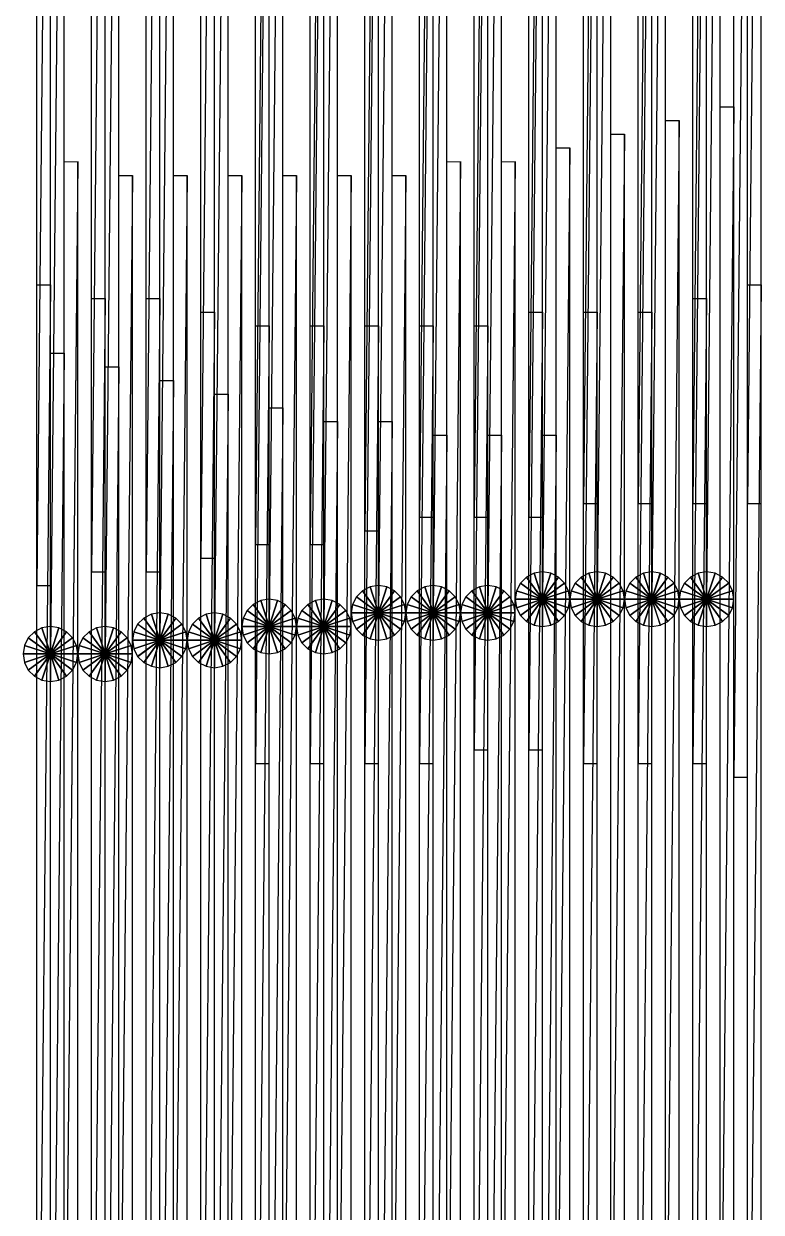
# Model space of a CAD drawing. Header units: metres. Extents: x -172 to 779, y -182 to 937.
# Drawn here: x 149 to 203, y 729.2 to 816.1 of the extents above; entities that cross this region are included whole.
import ezdxf

# ---------------------------------------------------------------- set-up
doc = ezdxf.new("R2010")
doc.units = ezdxf.units.M

msp = doc.modelspace()

# ---------------------------------------------------------------- linework, layer by layer
for points in [[(190, 781), (191, 781), (191, 882), (191.0001, 882.0001, 0.0001)], [(191, 882), (190, 781), (190, 882), (190.0001, 882.0001, 0.0001)], [(194, 781), (195, 781), (195, 882), (195.0001, 882.0001, 0.0001)], [(195, 882), (194, 781), (194, 882), (194.0001, 882.0001, 0.0001)], [(198, 781), (199, 781), (199, 882), (199.0001, 882.0001, 0.0001)], [(199, 882), (198, 781), (198, 882), (198.0001, 882.0001, 0.0001)], [(202, 781), (203, 781), (203, 882), (203.0001, 882.0001, 0.0001)], [(203, 882), (202, 781), (202, 882), (202.0001, 882.0001, 0.0001)], [(178, 780), (179, 780), (179, 881), (179.0001, 881.0001, 0.0001)], [(179, 881), (178, 780), (178, 881), (178.0001, 881.0001, 0.0001)], [(182, 780), (183, 780), (183, 881), (183.0001, 881.0001, 0.0001)], [(183, 881), (182, 780), (182, 881), (182.0001, 881.0001, 0.0001)], [(186, 780), (187, 780), (187, 881), (187.0001, 881.0001, 0.0001)], [(187, 881), (186, 780), (186, 881), (186.0001, 881.0001, 0.0001)], [(174, 779), (175, 779), (175, 880), (175.0001, 880.0001, 0.0001)], [(175, 880), (174, 779), (174, 880), (174.0001, 880.0001, 0.0001)], [(166, 778), (167, 778), (167, 879), (167.0001, 879.0001, 0.0001)], [(167, 879), (166, 778), (166, 879), (166.0001, 879.0001, 0.0001)], [(170, 778), (171, 778), (171, 879), (171.0001, 879.0001, 0.0001)], [(171, 879), (170, 778), (170, 879), (170.0001, 879.0001, 0.0001)], [(162, 777), (163, 777), (163, 878), (163.0001, 878.0001, 0.0001)], [(163, 878), (162, 777), (162, 878), (162.0001, 878.0001, 0.0001)], [(154, 776), (155, 776), (155, 877), (155.0001, 877.0001, 0.0001)], [(155, 877), (154, 776), (154, 877), (154.0001, 877.0001, 0.0001)], [(158, 776), (159, 776), (159, 877), (159.0001, 877.0001, 0.0001)], [(159, 877), (158, 776), (158, 877), (158.0001, 877.0001, 0.0001)], [(150, 775), (151, 775), (151, 876), (151.0001, 876.0001, 0.0001)], [(151, 876), (150, 775), (150, 876), (150.0001, 876.0001, 0.0001)], [(187, 774), (188, 774), (188, 875), (188.0001, 875.0001, 0.0001)], [(188, 875), (187, 774), (187, 875), (187.0001, 875.0001, 0.0001)], [(191, 774), (192, 774), (192, 875), (192.0001, 875.0001, 0.0001)], [(192, 875), (191, 774), (191, 875), (191.0001, 875.0001, 0.0001)], [(195, 774), (196, 774), (196, 875), (196.0001, 875.0001, 0.0001)], [(196, 875), (195, 774), (195, 875), (195.0001, 875.0001, 0.0001)], [(199, 774), (200, 774), (200, 875), (200.0001, 875.0001, 0.0001)], [(200, 875), (199, 774), (199, 875), (199.0001, 875.0001, 0.0001)], [(175, 773), (176, 773), (176, 874), (176.0001, 874.0001, 0.0001)], [(176, 874), (175, 773), (175, 874), (175.0001, 874.0001, 0.0001)], [(179, 773), (180, 773), (180, 874), (180.0001, 874.0001, 0.0001)], [(180, 874), (179, 773), (179, 874), (179.0001, 874.0001, 0.0001)], [(183, 773), (184, 773), (184, 874), (184.0001, 874.0001, 0.0001)], [(184, 874), (183, 773), (183, 874), (183.0001, 874.0001, 0.0001)], [(167, 772), (168, 772), (168, 873), (168.0001, 873.0001, 0.0001)], [(168, 873), (167, 772), (167, 873), (167.0001, 873.0001, 0.0001)], [(171, 772), (172, 772), (172, 873), (172.0001, 873.0001, 0.0001)], [(172, 873), (171, 772), (171, 873), (171.0001, 873.0001, 0.0001)], [(159, 771), (160, 771), (160, 872), (160.0001, 872.0001, 0.0001)], [(160, 872), (159, 771), (159, 872), (159.0001, 872.0001, 0.0001)], [(163, 771), (164, 771), (164, 872), (164.0001, 872.0001, 0.0001)], [(164, 872), (163, 771), (163, 872), (163.0001, 872.0001, 0.0001)], [(151, 770), (152, 770), (152, 871), (152.0001, 871.0001, 0.0001)], [(152, 871), (151, 770), (151, 871), (151.0001, 871.0001, 0.0001)], [(155, 770), (156, 770), (156, 871), (156.0001, 871.0001, 0.0001)], [(156, 871), (155, 770), (155, 871), (155.0001, 871.0001, 0.0001)], [(182, 763), (183, 763), (183, 864), (183.0001, 864.0001, 0.0001)], [(183, 864), (182, 763), (182, 864), (182.0001, 864.0001, 0.0001)], [(186, 763), (187, 763), (187, 864), (187.0001, 864.0001, 0.0001)], [(187, 864), (186, 763), (186, 864), (186.0001, 864.0001, 0.0001)], [(166, 762), (167, 762), (167, 863), (167.0001, 863.0001, 0.0001)], [(167, 863), (166, 762), (166, 863), (166.0001, 863.0001, 0.0001)], [(170, 762), (171, 762), (171, 863), (171.0001, 863.0001, 0.0001)], [(171, 863), (170, 762), (170, 863), (170.0001, 863.0001, 0.0001)], [(174, 762), (175, 762), (175, 863), (175.0001, 863.0001, 0.0001)], [(175, 863), (174, 762), (174, 863), (174.0001, 863.0001, 0.0001)], [(178, 762), (179, 762), (179, 863), (179.0001, 863.0001, 0.0001)], [(179, 863), (178, 762), (178, 863), (178.0001, 863.0001, 0.0001)], [(190, 762), (191, 762), (191, 863), (191.0001, 863.0001, 0.0001)], [(191, 863), (190, 762), (190, 863), (190.0001, 863.0001, 0.0001)], [(194, 762), (195, 762), (195, 863), (195.0001, 863.0001, 0.0001)], [(195, 863), (194, 762), (194, 863), (194.0001, 863.0001, 0.0001)], [(198, 762), (199, 762), (199, 863), (199.0001, 863.0001, 0.0001)], [(199, 863), (198, 762), (198, 863), (198.0001, 863.0001, 0.0001)], [(201, 761), (202, 761), (202, 862), (202.0001, 862.0001, 0.0001)], [(202, 862), (201, 761), (201, 862), (201.0001, 862.0001, 0.0001)], [(200, 709), (201, 709), (201, 810), (201.0001, 810.0001, 0.0001)], [(201, 810), (200, 709), (200, 810), (200.0001, 810.0001, 0.0001)], [(196, 708), (197, 708), (197, 809), (197.0001, 809.0001, 0.0001)], [(197, 809), (196, 708), (196, 809), (196.0001, 809.0001, 0.0001)], [(192, 707), (193, 707), (193, 808), (193.0001, 808.0001, 0.0001)], [(193, 808), (192, 707), (192, 808), (192.0001, 808.0001, 0.0001)], [(188, 706), (189, 706), (189, 807), (189.0001, 807.0001, 0.0001)], [(189, 807), (188, 706), (188, 807), (188.0001, 807.0001, 0.0001)], [(152, 705), (153, 705), (153, 806), (153.0001, 806.0001, 0.0001)], [(153, 806), (152, 705), (152, 806), (152.0001, 806.0001, 0.0001)], [(180, 705), (181, 705), (181, 806), (181.0001, 806.0001, 0.0001)], [(181, 806), (180, 705), (180, 806), (180.0001, 806.0001, 0.0001)], [(184, 705), (185, 705), (185, 806), (185.0001, 806.0001, 0.0001)], [(185, 806), (184, 705), (184, 806), (184.0001, 806.0001, 0.0001)], [(156, 704), (157, 704), (157, 805), (157.0001, 805.0001, 0.0001)], [(157, 805), (156, 704), (156, 805), (156.0001, 805.0001, 0.0001)], [(160, 704), (161, 704), (161, 805), (161.0001, 805.0001, 0.0001)], [(161, 805), (160, 704), (160, 805), (160.0001, 805.0001, 0.0001)], [(164, 704), (165, 704), (165, 805), (165.0001, 805.0001, 0.0001)], [(165, 805), (164, 704), (164, 805), (164.0001, 805.0001, 0.0001)], [(168, 704), (169, 704), (169, 805), (169.0001, 805.0001, 0.0001)], [(169, 805), (168, 704), (168, 805), (168.0001, 805.0001, 0.0001)], [(172, 704), (173, 704), (173, 805), (173.0001, 805.0001, 0.0001)], [(173, 805), (172, 704), (172, 805), (172.0001, 805.0001, 0.0001)], [(176, 704), (177, 704), (177, 805), (177.0001, 805.0001, 0.0001)], [(177, 805), (176, 704), (176, 805), (176.0001, 805.0001, 0.0001)], [(150, 696), (151, 696), (151, 797), (151.0001, 797.0001, 0.0001)], [(151, 797), (150, 696), (150, 797), (150.0001, 797.0001, 0.0001)], [(202, 696), (203, 696), (203, 797), (203.0001, 797.0001, 0.0001)], [(203, 797), (202, 696), (202, 797), (202.0001, 797.0001, 0.0001)], [(154, 695), (155, 695), (155, 796), (155.0001, 796.0001, 0.0001)], [(155, 796), (154, 695), (154, 796), (154.0001, 796.0001, 0.0001)], [(158, 695), (159, 695), (159, 796), (159.0001, 796.0001, 0.0001)], [(159, 796), (158, 695), (158, 796), (158.0001, 796.0001, 0.0001)], [(198, 695), (199, 695), (199, 796), (199.0001, 796.0001, 0.0001)], [(199, 796), (198, 695), (198, 796), (198.0001, 796.0001, 0.0001)], [(162, 694), (163, 694), (163, 795), (163.0001, 795.0001, 0.0001)], [(163, 795), (162, 694), (162, 795), (162.0001, 795.0001, 0.0001)], [(186, 694), (187, 694), (187, 795), (187.0001, 795.0001, 0.0001)], [(187, 795), (186, 694), (186, 795), (186.0001, 795.0001, 0.0001)], [(190, 694), (191, 694), (191, 795), (191.0001, 795.0001, 0.0001)], [(191, 795), (190, 694), (190, 795), (190.0001, 795.0001, 0.0001)], [(194, 694), (195, 694), (195, 795), (195.0001, 795.0001, 0.0001)], [(195, 795), (194, 694), (194, 795), (194.0001, 795.0001, 0.0001)], [(166, 693), (167, 693), (167, 794), (167.0001, 794.0001, 0.0001)], [(167, 794), (166, 693), (166, 794), (166.0001, 794.0001, 0.0001)], [(170, 693), (171, 693), (171, 794), (171.0001, 794.0001, 0.0001)], [(171, 794), (170, 693), (170, 794), (170.0001, 794.0001, 0.0001)], [(174, 693), (175, 693), (175, 794), (175.0001, 794.0001, 0.0001)], [(175, 794), (174, 693), (174, 794), (174.0001, 794.0001, 0.0001)], [(178, 693), (179, 693), (179, 794), (179.0001, 794.0001, 0.0001)], [(179, 794), (178, 693), (178, 794), (178.0001, 794.0001, 0.0001)], [(182, 693), (183, 693), (183, 794), (183.0001, 794.0001, 0.0001)], [(183, 794), (182, 693), (182, 794), (182.0001, 794.0001, 0.0001)], [(151, 691), (152, 691), (152, 792), (152.0001, 792.0001, 0.0001)], [(152, 792), (151, 691), (151, 792), (151.0001, 792.0001, 0.0001)], [(155, 690), (156, 690), (156, 791), (156.0001, 791.0001, 0.0001)], [(156, 791), (155, 690), (155, 791), (155.0001, 791.0001, 0.0001)], [(159, 689), (160, 689), (160, 790), (160.0001, 790.0001, 0.0001)], [(160, 790), (159, 689), (159, 790), (159.0001, 790.0001, 0.0001)], [(163, 688), (164, 688), (164, 789), (164.0001, 789.0001, 0.0001)], [(164, 789), (163, 688), (163, 789), (163.0001, 789.0001, 0.0001)], [(167, 687), (168, 687), (168, 788), (168.0001, 788.0001, 0.0001)], [(168, 788), (167, 687), (167, 788), (167.0001, 788.0001, 0.0001)], [(171, 686), (172, 686), (172, 787), (172.0001, 787.0001, 0.0001)], [(172, 787), (171, 686), (171, 787), (171.0001, 787.0001, 0.0001)], [(175, 686), (176, 686), (176, 787), (176.0001, 787.0001, 0.0001)], [(176, 787), (175, 686), (175, 787), (175.0001, 787.0001, 0.0001)], [(179, 685), (180, 685), (180, 786), (180.0001, 786.0001, 0.0001)], [(180, 786), (179, 685), (179, 786), (179.0001, 786.0001, 0.0001)], [(183, 685), (184, 685), (184, 786), (184.0001, 786.0001, 0.0001)], [(184, 786), (183, 685), (183, 786), (183.0001, 786.0001, 0.0001)], [(187, 685), (188, 685), (188, 786), (188.0001, 786.0001, 0.0001)], [(188, 786), (187, 685), (187, 786), (187.0001, 786.0001, 0.0001)], [(187, 774), (185.38197, 775.1756), (185.09789, 774.61804), (185.09799, 774.61816, 0.0001)], [(187, 774), (185.82443, 775.61804), (185.38197, 775.1756), (185.38208, 775.1757, 0.0001)], [(187, 774), (186.38197, 775.9021), (185.82443, 775.61804), (185.82454, 775.61816, 0.0001)], [(187, 774), (187, 776), (186.38197, 775.9021), (186.38208, 775.9022, 0.0001)], [(187, 774), (187.61803, 775.9021), (187, 776), (187.0001, 776.0001, 0.0001)], [(187, 774), (188.17557, 775.61804), (187.61803, 775.9021), (187.61813, 775.9022, 0.0001)], [(187, 774), (188.61803, 775.1756), (188.17557, 775.61804), (188.17567, 775.61816, 0.0001)], [(187, 774), (188.90211, 774.61804), (188.61803, 775.1756), (188.61813, 775.1757, 0.0001)], [(191, 774), (189.38197, 775.1756), (189.09789, 774.61804), (189.09799, 774.61816, 0.0001)], [(191, 774), (189.82443, 775.61804), (189.38197, 775.1756), (189.38208, 775.1757, 0.0001)], [(191, 774), (190.38197, 775.9021), (189.82443, 775.61804), (189.82454, 775.61816, 0.0001)], [(191, 774), (191, 776), (190.38197, 775.9021), (190.38208, 775.9022, 0.0001)], [(191, 774), (191.61803, 775.9021), (191, 776), (191.0001, 776.0001, 0.0001)], [(191, 774), (192.17557, 775.61804), (191.61803, 775.9021), (191.61813, 775.9022, 0.0001)], [(191, 774), (192.61803, 775.1756), (192.17557, 775.61804), (192.17567, 775.61816, 0.0001)], [(191, 774), (192.90211, 774.61804), (192.61803, 775.1756), (192.61813, 775.1757, 0.0001)], [(195, 774), (193.38197, 775.1756), (193.09789, 774.61804), (193.09799, 774.61816, 0.0001)], [(195, 774), (193.82443, 775.61804), (193.38197, 775.1756), (193.38208, 775.1757, 0.0001)], [(195, 774), (194.38197, 775.9021), (193.82443, 775.61804), (193.82454, 775.61816, 0.0001)], [(195, 774), (195, 776), (194.38197, 775.9021), (194.38208, 775.9022, 0.0001)], [(195, 774), (195.61803, 775.9021), (195, 776), (195.0001, 776.0001, 0.0001)], [(195, 774), (196.17557, 775.61804), (195.61803, 775.9021), (195.61813, 775.9022, 0.0001)], [(195, 774), (196.61803, 775.1756), (196.17557, 775.61804), (196.17567, 775.61816, 0.0001)], [(195, 774), (196.90211, 774.61804), (196.61803, 775.1756), (196.61813, 775.1757, 0.0001)], [(199, 774), (197.38197, 775.1756), (197.09789, 774.61804), (197.09799, 774.61816, 0.0001)], [(199, 774), (197.82443, 775.61804), (197.38197, 775.1756), (197.38208, 775.1757, 0.0001)], [(199, 774), (198.38197, 775.9021), (197.82443, 775.61804), (197.82454, 775.61816, 0.0001)], [(199, 774), (199, 776), (198.38197, 775.9021), (198.38208, 775.9022, 0.0001)], [(199, 774), (199.61803, 775.9021), (199, 776), (199.0001, 776.0001, 0.0001)], [(199, 774), (200.17557, 775.61804), (199.61803, 775.9021), (199.61813, 775.9022, 0.0001)], [(199, 774), (200.61803, 775.1756), (200.17557, 775.61804), (200.17567, 775.61816, 0.0001)], [(199, 774), (200.90211, 774.61804), (200.61803, 775.1756), (200.61813, 775.1757, 0.0001)], [(175, 773), (173.82443, 774.61804), (173.38197, 774.1756), (173.38208, 774.1757, 0.0001)], [(175, 773), (174.38197, 774.9021), (173.82443, 774.61804), (173.82454, 774.61816, 0.0001)], [(175, 773), (175, 775), (174.38197, 774.9021), (174.38208, 774.9022, 0.0001)], [(175, 773), (175.61803, 774.9021), (175, 775), (175.0001, 775.0001, 0.0001)], [(175, 773), (176.17557, 774.61804), (175.61803, 774.9021), (175.61813, 774.9022, 0.0001)], [(175, 773), (176.61803, 774.1756), (176.17557, 774.61804), (176.17567, 774.61816, 0.0001)], [(179, 773), (177.82443, 774.61804), (177.38197, 774.1756), (177.38208, 774.1757, 0.0001)], [(179, 773), (178.38197, 774.9021), (177.82443, 774.61804), (177.82454, 774.61816, 0.0001)], [(179, 773), (179, 775), (178.38197, 774.9021), (178.38208, 774.9022, 0.0001)], [(179, 773), (179.61803, 774.9021), (179, 775), (179.0001, 775.0001, 0.0001)], [(179, 773), (180.17557, 774.61804), (179.61803, 774.9021), (179.61813, 774.9022, 0.0001)], [(179, 773), (180.61803, 774.1756), (180.17557, 774.61804), (180.17567, 774.61816, 0.0001)], [(183, 773), (181.82443, 774.61804), (181.38197, 774.1756), (181.38208, 774.1757, 0.0001)], [(183, 773), (182.38197, 774.9021), (181.82443, 774.61804), (181.82454, 774.61816, 0.0001)], [(183, 773), (183, 775), (182.38197, 774.9021), (182.38208, 774.9022, 0.0001)], [(183, 773), (183.61803, 774.9021), (183, 775), (183.0001, 775.0001, 0.0001)], [(183, 773), (184.17557, 774.61804), (183.61803, 774.9021), (183.61813, 774.9022, 0.0001)], [(183, 773), (184.61803, 774.1756), (184.17557, 774.61804), (184.17567, 774.61816, 0.0001)], [(187, 774), (185.09789, 774.61804), (185, 774), (185.0001, 774.0001, 0.0001)], [(187, 774), (189, 774), (188.90211, 774.61804), (188.90222, 774.61816, 0.0001)], [(191, 774), (189.09789, 774.61804), (189, 774), (189.0001, 774.0001, 0.0001)], [(191, 774), (193, 774), (192.90211, 774.61804), (192.90222, 774.61816, 0.0001)], [(195, 774), (193.09789, 774.61804), (193, 774), (193.0001, 774.0001, 0.0001)], [(195, 774), (197, 774), (196.90211, 774.61804), (196.90222, 774.61816, 0.0001)], [(199, 774), (197.09789, 774.61804), (197, 774), (197.0001, 774.0001, 0.0001)], [(199, 774), (201, 774), (200.90211, 774.61804), (200.90222, 774.61816, 0.0001)], [(167, 772), (165.82443, 773.61804), (165.38197, 773.1756), (165.38208, 773.1757, 0.0001)], [(167, 772), (166.38197, 773.9021), (165.82443, 773.61804), (165.82454, 773.61816, 0.0001)], [(167, 772), (167, 774), (166.38197, 773.9021), (166.38208, 773.9022, 0.0001)], [(167, 772), (167.61803, 773.9021), (167, 774), (167.0001, 774.0001, 0.0001)], [(167, 772), (168.17557, 773.61804), (167.61803, 773.9021), (167.61813, 773.9022, 0.0001)], [(167, 772), (168.61803, 773.1756), (168.17557, 773.61804), (168.17567, 773.61816, 0.0001)], [(171, 772), (169.82443, 773.61804), (169.38197, 773.1756), (169.38208, 773.1757, 0.0001)], [(171, 772), (170.38197, 773.9021), (169.82443, 773.61804), (169.82454, 773.61816, 0.0001)], [(171, 772), (171, 774), (170.38197, 773.9021), (170.38208, 773.9022, 0.0001)], [(171, 772), (171.61803, 773.9021), (171, 774), (171.0001, 774.0001, 0.0001)], [(171, 772), (172.17557, 773.61804), (171.61803, 773.9021), (171.61813, 773.9022, 0.0001)], [(171, 772), (172.61803, 773.1756), (172.17557, 773.61804), (172.17567, 773.61816, 0.0001)], [(175, 773), (173.09789, 773.61804), (173, 773), (173.0001, 773.0001, 0.0001)], [(175, 773), (173.38197, 774.1756), (173.09789, 773.61804), (173.09799, 773.61816, 0.0001)], [(175, 773), (176.90211, 773.61804), (176.61803, 774.1756), (176.61813, 774.1757, 0.0001)], [(175, 773), (177, 773), (176.90211, 773.61804), (176.90222, 773.61816, 0.0001)], [(179, 773), (177.09789, 773.61804), (177, 773), (177.0001, 773.0001, 0.0001)], [(179, 773), (177.38197, 774.1756), (177.09789, 773.61804), (177.09799, 773.61816, 0.0001)], [(179, 773), (180.90211, 773.61804), (180.61803, 774.1756), (180.61813, 774.1757, 0.0001)], [(179, 773), (181, 773), (180.90211, 773.61804), (180.90222, 773.61816, 0.0001)], [(183, 773), (181.09789, 773.61804), (181, 773), (181.0001, 773.0001, 0.0001)], [(183, 773), (181.38197, 774.1756), (181.09789, 773.61804), (181.09799, 773.61816, 0.0001)], [(183, 773), (184.90211, 773.61804), (184.61803, 774.1756), (184.61813, 774.1757, 0.0001)], [(183, 773), (185, 773), (184.90211, 773.61804), (184.90222, 773.61816, 0.0001)], [(187, 774), (185, 774), (185.09789, 773.38196), (185.09799, 773.3821, 0.0001)], [(187, 774), (185.09789, 773.38196), (185.38197, 772.8244), (185.38208, 772.8245, 0.0001)], [(187, 774), (185.38197, 772.8244), (185.82443, 772.38196), (185.82454, 772.3821, 0.0001)], [(187, 774), (185.82443, 772.38196), (186.38197, 772.0979), (186.38208, 772.098, 0.0001)], [(187, 774), (186.38197, 772.0979), (187, 772), (187.0001, 772.0001, 0.0001)], [(187, 774), (188.90211, 773.38196), (189, 774), (189.0001, 774.0001, 0.0001)], [(187, 774), (187, 772), (187.61803, 772.0979), (187.61813, 772.098, 0.0001)], [(187, 774), (187.61803, 772.0979), (188.17557, 772.38196), (188.17567, 772.3821, 0.0001)], [(187, 774), (188.17557, 772.38196), (188.61803, 772.8244), (188.61813, 772.8245, 0.0001)], [(187, 774), (188.61803, 772.8244), (188.90211, 773.38196), (188.90222, 773.3821, 0.0001)], [(191, 774), (189, 774), (189.09789, 773.38196), (189.09799, 773.3821, 0.0001)], [(191, 774), (189.09789, 773.38196), (189.38197, 772.8244), (189.38208, 772.8245, 0.0001)], [(191, 774), (189.38197, 772.8244), (189.82443, 772.38196), (189.82454, 772.3821, 0.0001)], [(191, 774), (189.82443, 772.38196), (190.38197, 772.0979), (190.38208, 772.098, 0.0001)], [(191, 774), (190.38197, 772.0979), (191, 772), (191.0001, 772.0001, 0.0001)], [(191, 774), (192.90211, 773.38196), (193, 774), (193.0001, 774.0001, 0.0001)], [(191, 774), (191, 772), (191.61803, 772.0979), (191.61813, 772.098, 0.0001)], [(191, 774), (191.61803, 772.0979), (192.17557, 772.38196), (192.17567, 772.3821, 0.0001)], [(191, 774), (192.17557, 772.38196), (192.61803, 772.8244), (192.61813, 772.8245, 0.0001)], [(191, 774), (192.61803, 772.8244), (192.90211, 773.38196), (192.90222, 773.3821, 0.0001)], [(195, 774), (193, 774), (193.09789, 773.38196), (193.09799, 773.3821, 0.0001)], [(195, 774), (193.09789, 773.38196), (193.38197, 772.8244), (193.38208, 772.8245, 0.0001)], [(195, 774), (193.38197, 772.8244), (193.82443, 772.38196), (193.82454, 772.3821, 0.0001)], [(195, 774), (193.82443, 772.38196), (194.38197, 772.0979), (194.38208, 772.098, 0.0001)], [(195, 774), (194.38197, 772.0979), (195, 772), (195.0001, 772.0001, 0.0001)], [(195, 774), (196.90211, 773.38196), (197, 774), (197.0001, 774.0001, 0.0001)], [(195, 774), (195, 772), (195.61803, 772.0979), (195.61813, 772.098, 0.0001)], [(195, 774), (195.61803, 772.0979), (196.17557, 772.38196), (196.17567, 772.3821, 0.0001)], [(195, 774), (196.17557, 772.38196), (196.61803, 772.8244), (196.61813, 772.8245, 0.0001)], [(195, 774), (196.61803, 772.8244), (196.90211, 773.38196), (196.90222, 773.3821, 0.0001)], [(199, 774), (197, 774), (197.09789, 773.38196), (197.09799, 773.3821, 0.0001)], [(199, 774), (197.09789, 773.38196), (197.38197, 772.8244), (197.38208, 772.8245, 0.0001)], [(199, 774), (197.38197, 772.8244), (197.82443, 772.38196), (197.82454, 772.3821, 0.0001)], [(199, 774), (197.82443, 772.38196), (198.38197, 772.0979), (198.38208, 772.098, 0.0001)], [(199, 774), (198.38197, 772.0979), (199, 772), (199.0001, 772.0001, 0.0001)], [(199, 774), (200.90211, 773.38196), (201, 774), (201.0001, 774.0001, 0.0001)], [(199, 774), (199, 772), (199.61803, 772.0979), (199.61813, 772.098, 0.0001)], [(199, 774), (199.61803, 772.0979), (200.17557, 772.38196), (200.17567, 772.3821, 0.0001)], [(199, 774), (200.17557, 772.38196), (200.61803, 772.8244), (200.61813, 772.8245, 0.0001)], [(199, 774), (200.61803, 772.8244), (200.90211, 773.38196), (200.90222, 773.3821, 0.0001)], [(159, 771), (157.82443, 772.61804), (157.38197, 772.1756), (157.38208, 772.1757, 0.0001)], [(159, 771), (158.38197, 772.9021), (157.82443, 772.61804), (157.82454, 772.61816, 0.0001)], [(159, 771), (159, 773), (158.38197, 772.9021), (158.38208, 772.9022, 0.0001)], [(159, 771), (159.61803, 772.9021), (159, 773), (159.0001, 773.0001, 0.0001)], [(159, 771), (160.17557, 772.61804), (159.61803, 772.9021), (159.61813, 772.9022, 0.0001)], [(159, 771), (160.61803, 772.1756), (160.17557, 772.61804), (160.17567, 772.61816, 0.0001)], [(163, 771), (161.82443, 772.61804), (161.38197, 772.1756), (161.38208, 772.1757, 0.0001)], [(163, 771), (162.38197, 772.9021), (161.82443, 772.61804), (161.82454, 772.61816, 0.0001)], [(163, 771), (163, 773), (162.38197, 772.9021), (162.38208, 772.9022, 0.0001)], [(163, 771), (163.61803, 772.9021), (163, 773), (163.0001, 773.0001, 0.0001)], [(163, 771), (164.17557, 772.61804), (163.61803, 772.9021), (163.61813, 772.9022, 0.0001)], [(163, 771), (164.61803, 772.1756), (164.17557, 772.61804), (164.17567, 772.61816, 0.0001)], [(167, 772), (165.09789, 772.61804), (165, 772), (165.0001, 772.0001, 0.0001)], [(167, 772), (165.38197, 773.1756), (165.09789, 772.61804), (165.09799, 772.61816, 0.0001)], [(167, 772), (168.90211, 772.61804), (168.61803, 773.1756), (168.61813, 773.1757, 0.0001)], [(167, 772), (169, 772), (168.90211, 772.61804), (168.90222, 772.61816, 0.0001)], [(171, 772), (169.09789, 772.61804), (169, 772), (169.0001, 772.0001, 0.0001)], [(171, 772), (169.38197, 773.1756), (169.09789, 772.61804), (169.09799, 772.61816, 0.0001)], [(171, 772), (172.90211, 772.61804), (172.61803, 773.1756), (172.61813, 773.1757, 0.0001)], [(171, 772), (173, 772), (172.90211, 772.61804), (172.90222, 772.61816, 0.0001)], [(175, 773), (173, 773), (173.09789, 772.38196), (173.09799, 772.3821, 0.0001)], [(175, 773), (173.09789, 772.38196), (173.38197, 771.8244), (173.38208, 771.8245, 0.0001)], [(175, 773), (173.38197, 771.8244), (173.82443, 771.38196), (173.82454, 771.3821, 0.0001)], [(175, 773), (173.82443, 771.38196), (174.38197, 771.0979), (174.38208, 771.098, 0.0001)], [(175, 773), (174.38197, 771.0979), (175, 771), (175.0001, 771.0001, 0.0001)], [(175, 773), (176.90211, 772.38196), (177, 773), (177.0001, 773.0001, 0.0001)], [(175, 773), (175, 771), (175.61803, 771.0979), (175.61813, 771.098, 0.0001)], [(175, 773), (175.61803, 771.0979), (176.17557, 771.38196), (176.17567, 771.3821, 0.0001)], [(175, 773), (176.17557, 771.38196), (176.61803, 771.8244), (176.61813, 771.8245, 0.0001)], [(175, 773), (176.61803, 771.8244), (176.90211, 772.38196), (176.90222, 772.3821, 0.0001)], [(179, 773), (177, 773), (177.09789, 772.38196), (177.09799, 772.3821, 0.0001)], [(179, 773), (177.09789, 772.38196), (177.38197, 771.8244), (177.38208, 771.8245, 0.0001)], [(179, 773), (177.38197, 771.8244), (177.82443, 771.38196), (177.82454, 771.3821, 0.0001)], [(179, 773), (177.82443, 771.38196), (178.38197, 771.0979), (178.38208, 771.098, 0.0001)], [(179, 773), (178.38197, 771.0979), (179, 771), (179.0001, 771.0001, 0.0001)], [(179, 773), (180.90211, 772.38196), (181, 773), (181.0001, 773.0001, 0.0001)], [(179, 773), (179, 771), (179.61803, 771.0979), (179.61813, 771.098, 0.0001)], [(179, 773), (179.61803, 771.0979), (180.17557, 771.38196), (180.17567, 771.3821, 0.0001)], [(179, 773), (180.17557, 771.38196), (180.61803, 771.8244), (180.61813, 771.8245, 0.0001)], [(179, 773), (180.61803, 771.8244), (180.90211, 772.38196), (180.90222, 772.3821, 0.0001)], [(183, 773), (181, 773), (181.09789, 772.38196), (181.09799, 772.3821, 0.0001)], [(183, 773), (181.09789, 772.38196), (181.38197, 771.8244), (181.38208, 771.8245, 0.0001)], [(183, 773), (181.38197, 771.8244), (181.82443, 771.38196), (181.82454, 771.3821, 0.0001)], [(183, 773), (181.82443, 771.38196), (182.38197, 771.0979), (182.38208, 771.098, 0.0001)], [(183, 773), (182.38197, 771.0979), (183, 771), (183.0001, 771.0001, 0.0001)], [(183, 773), (184.90211, 772.38196), (185, 773), (185.0001, 773.0001, 0.0001)], [(183, 773), (183, 771), (183.61803, 771.0979), (183.61813, 771.098, 0.0001)], [(183, 773), (183.61803, 771.0979), (184.17557, 771.38196), (184.17567, 771.3821, 0.0001)], [(183, 773), (184.17557, 771.38196), (184.61803, 771.8244), (184.61813, 771.8245, 0.0001)], [(183, 773), (184.61803, 771.8244), (184.90211, 772.38196), (184.90222, 772.3821, 0.0001)], [(151, 770), (150.38197, 771.9021), (149.82443, 771.61804), (149.82454, 771.61816, 0.0001)], [(151, 770), (151, 772), (150.38197, 771.9021), (150.38208, 771.9022, 0.0001)], [(151, 770), (151.61803, 771.9021), (151, 772), (151.0001, 772.0001, 0.0001)], [(151, 770), (152.17557, 771.61804), (151.61803, 771.9021), (151.61813, 771.9022, 0.0001)], [(155, 770), (154.38197, 771.9021), (153.82443, 771.61804), (153.82454, 771.61816, 0.0001)], [(155, 770), (155, 772), (154.38197, 771.9021), (154.38208, 771.9022, 0.0001)], [(155, 770), (155.61803, 771.9021), (155, 772), (155.0001, 772.0001, 0.0001)], [(155, 770), (156.17557, 771.61804), (155.61803, 771.9021), (155.61813, 771.9022, 0.0001)], [(159, 771), (157.38197, 772.1756), (157.09789, 771.61804), (157.09799, 771.61816, 0.0001)], [(159, 771), (160.90211, 771.61804), (160.61803, 772.1756), (160.61813, 772.1757, 0.0001)], [(163, 771), (161.38197, 772.1756), (161.09789, 771.61804), (161.09799, 771.61816, 0.0001)], [(163, 771), (164.90211, 771.61804), (164.61803, 772.1756), (164.61813, 772.1757, 0.0001)], [(167, 772), (165, 772), (165.09789, 771.38196), (165.09799, 771.3821, 0.0001)], [(167, 772), (165.09789, 771.38196), (165.38197, 770.8244), (165.38208, 770.8245, 0.0001)], [(167, 772), (165.38197, 770.8244), (165.82443, 770.38196), (165.82454, 770.3821, 0.0001)], [(167, 772), (165.82443, 770.38196), (166.38197, 770.0979), (166.38208, 770.098, 0.0001)], [(167, 772), (166.38197, 770.0979), (167, 770), (167.0001, 770.0001, 0.0001)], [(167, 772), (168.90211, 771.38196), (169, 772), (169.0001, 772.0001, 0.0001)], [(167, 772), (167, 770), (167.61803, 770.0979), (167.61813, 770.098, 0.0001)], [(167, 772), (167.61803, 770.0979), (168.17557, 770.38196), (168.17567, 770.3821, 0.0001)], [(167, 772), (168.17557, 770.38196), (168.61803, 770.8244), (168.61813, 770.8245, 0.0001)], [(167, 772), (168.61803, 770.8244), (168.90211, 771.38196), (168.90222, 771.3821, 0.0001)], [(171, 772), (169, 772), (169.09789, 771.38196), (169.09799, 771.3821, 0.0001)], [(171, 772), (169.09789, 771.38196), (169.38197, 770.8244), (169.38208, 770.8245, 0.0001)], [(171, 772), (169.38197, 770.8244), (169.82443, 770.38196), (169.82454, 770.3821, 0.0001)], [(171, 772), (169.82443, 770.38196), (170.38197, 770.0979), (170.38208, 770.098, 0.0001)], [(171, 772), (170.38197, 770.0979), (171, 770), (171.0001, 770.0001, 0.0001)], [(171, 772), (172.90211, 771.38196), (173, 772), (173.0001, 772.0001, 0.0001)], [(171, 772), (171, 770), (171.61803, 770.0979), (171.61813, 770.098, 0.0001)], [(171, 772), (171.61803, 770.0979), (172.17557, 770.38196), (172.17567, 770.3821, 0.0001)], [(171, 772), (172.17557, 770.38196), (172.61803, 770.8244), (172.61813, 770.8245, 0.0001)], [(171, 772), (172.61803, 770.8244), (172.90211, 771.38196), (172.90222, 771.3821, 0.0001)], [(151, 770), (149.38197, 771.1756), (149.09789, 770.61804), (149.09799, 770.61816, 0.0001)], [(151, 770), (149.82443, 771.61804), (149.38197, 771.1756), (149.38208, 771.1757, 0.0001)], [(151, 770), (152.61803, 771.1756), (152.17557, 771.61804), (152.17567, 771.61816, 0.0001)], [(151, 770), (152.90211, 770.61804), (152.61803, 771.1756), (152.61813, 771.1757, 0.0001)], [(155, 770), (153.38197, 771.1756), (153.09789, 770.61804), (153.09799, 770.61816, 0.0001)], [(155, 770), (153.82443, 771.61804), (153.38197, 771.1756), (153.38208, 771.1757, 0.0001)], [(155, 770), (156.61803, 771.1756), (156.17557, 771.61804), (156.17567, 771.61816, 0.0001)], [(155, 770), (156.90211, 770.61804), (156.61803, 771.1756), (156.61813, 771.1757, 0.0001)], [(159, 771), (157.09789, 771.61804), (157, 771), (157.0001, 771.0001, 0.0001)], [(159, 771), (157, 771), (157.09789, 770.38196), (157.09799, 770.3821, 0.0001)], [(159, 771), (157.09789, 770.38196), (157.38197, 769.8244), (157.38208, 769.8245, 0.0001)], [(159, 771), (157.38197, 769.8244), (157.82443, 769.38196), (157.82454, 769.3821, 0.0001)], [(159, 771), (157.82443, 769.38196), (158.38197, 769.0979), (158.38208, 769.098, 0.0001)], [(159, 771), (158.38197, 769.0979), (159, 769), (159.0001, 769.0001, 0.0001)], [(159, 771), (161, 771), (160.90211, 771.61804), (160.90222, 771.61816, 0.0001)], [(159, 771), (160.90211, 770.38196), (161, 771), (161.0001, 771.0001, 0.0001)], [(159, 771), (159, 769), (159.61803, 769.0979), (159.61813, 769.098, 0.0001)], [(159, 771), (159.61803, 769.0979), (160.17557, 769.38196), (160.17567, 769.3821, 0.0001)], [(159, 771), (160.17557, 769.38196), (160.61803, 769.8244), (160.61813, 769.8245, 0.0001)], [(159, 771), (160.61803, 769.8244), (160.90211, 770.38196), (160.90222, 770.3821, 0.0001)], [(163, 771), (161.09789, 771.61804), (161, 771), (161.0001, 771.0001, 0.0001)], [(163, 771), (161, 771), (161.09789, 770.38196), (161.09799, 770.3821, 0.0001)], [(163, 771), (161.09789, 770.38196), (161.38197, 769.8244), (161.38208, 769.8245, 0.0001)], [(163, 771), (161.38197, 769.8244), (161.82443, 769.38196), (161.82454, 769.3821, 0.0001)], [(163, 771), (161.82443, 769.38196), (162.38197, 769.0979), (162.38208, 769.098, 0.0001)], [(163, 771), (162.38197, 769.0979), (163, 769), (163.0001, 769.0001, 0.0001)], [(163, 771), (165, 771), (164.90211, 771.61804), (164.90222, 771.61816, 0.0001)], [(163, 771), (164.90211, 770.38196), (165, 771), (165.0001, 771.0001, 0.0001)], [(163, 771), (163, 769), (163.61803, 769.0979), (163.61813, 769.098, 0.0001)], [(163, 771), (163.61803, 769.0979), (164.17557, 769.38196), (164.17567, 769.3821, 0.0001)], [(163, 771), (164.17557, 769.38196), (164.61803, 769.8244), (164.61813, 769.8245, 0.0001)], [(163, 771), (164.61803, 769.8244), (164.90211, 770.38196), (164.90222, 770.3821, 0.0001)], [(151, 770), (149.09789, 770.61804), (149, 770), (149.0001, 770.0001, 0.0001)], [(151, 770), (149, 770), (149.09789, 769.38196), (149.09799, 769.3821, 0.0001)], [(151, 770), (149.09789, 769.38196), (149.38197, 768.8244), (149.38208, 768.8245, 0.0001)], [(151, 770), (149.38197, 768.8244), (149.82443, 768.38196), (149.82454, 768.3821, 0.0001)], [(151, 770), (149.82443, 768.38196), (150.38197, 768.0979), (150.38208, 768.098, 0.0001)], [(151, 770), (150.38197, 768.0979), (151, 768), (151.0001, 768.0001, 0.0001)], [(151, 770), (153, 770), (152.90211, 770.61804), (152.90222, 770.61816, 0.0001)], [(151, 770), (152.90211, 769.38196), (153, 770), (153.0001, 770.0001, 0.0001)], [(151, 770), (151, 768), (151.61803, 768.0979), (151.61813, 768.098, 0.0001)], [(151, 770), (151.61803, 768.0979), (152.17557, 768.38196), (152.17567, 768.3821, 0.0001)], [(151, 770), (152.17557, 768.38196), (152.61803, 768.8244), (152.61813, 768.8245, 0.0001)], [(151, 770), (152.61803, 768.8244), (152.90211, 769.38196), (152.90222, 769.3821, 0.0001)], [(155, 770), (153.09789, 770.61804), (153, 770), (153.0001, 770.0001, 0.0001)], [(155, 770), (153, 770), (153.09789, 769.38196), (153.09799, 769.3821, 0.0001)], [(155, 770), (153.09789, 769.38196), (153.38197, 768.8244), (153.38208, 768.8245, 0.0001)], [(155, 770), (153.38197, 768.8244), (153.82443, 768.38196), (153.82454, 768.3821, 0.0001)], [(155, 770), (153.82443, 768.38196), (154.38197, 768.0979), (154.38208, 768.098, 0.0001)], [(155, 770), (154.38197, 768.0979), (155, 768), (155.0001, 768.0001, 0.0001)], [(155, 770), (157, 770), (156.90211, 770.61804), (156.90222, 770.61816, 0.0001)], [(155, 770), (156.90211, 769.38196), (157, 770), (157.0001, 770.0001, 0.0001)], [(155, 770), (155, 768), (155.61803, 768.0979), (155.61813, 768.098, 0.0001)], [(155, 770), (155.61803, 768.0979), (156.17557, 768.38196), (156.17567, 768.3821, 0.0001)], [(155, 770), (156.17557, 768.38196), (156.61803, 768.8244), (156.61813, 768.8245, 0.0001)], [(155, 770), (156.61803, 768.8244), (156.90211, 769.38196), (156.90222, 769.3821, 0.0001)]]:
    msp.add_3dface(points)

doc.saveas('drawing.dxf')
